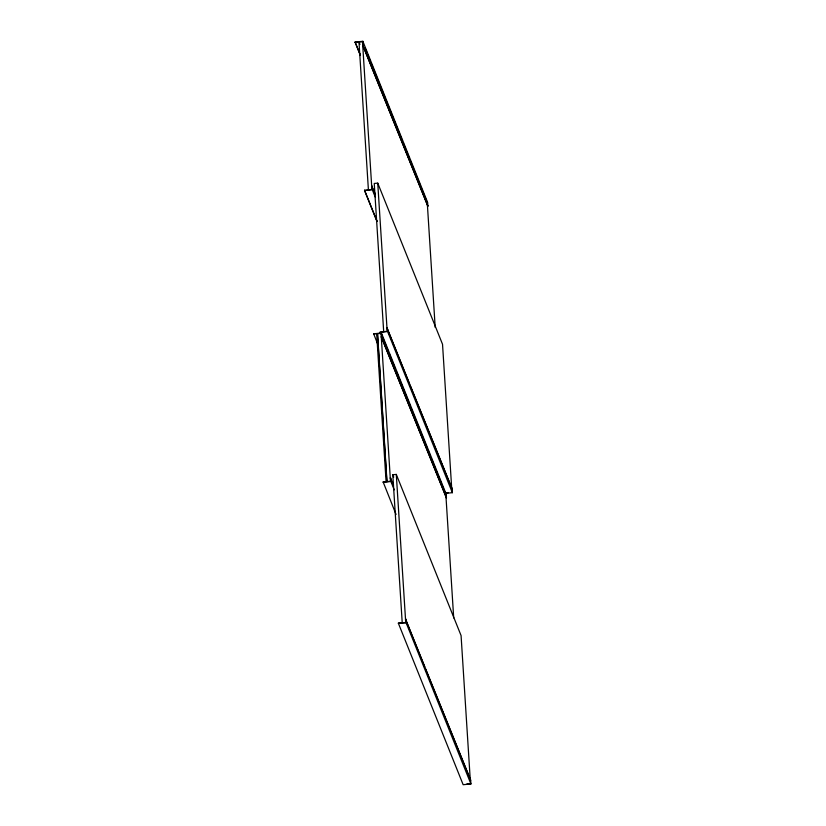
<?xml version="1.0" encoding="UTF-8"?>
<svg xmlns="http://www.w3.org/2000/svg" width="826" height="826" viewBox="0 0 826 826"><rect width="100%" height="100%" fill="white"/><g stroke="black" fill="none" stroke-linecap="round" stroke-linejoin="round"><path stroke-width="1.24" d="M360.384 55.528L355.087 42.023L362.851 41.3L427.641 202.453L427.878 206.18L362.707 45.069L427.878 206.18M355.108 42.394L362.49 41.713L363.45 44.098M451.884 491.233L442.529 344.277L377.75 183.135L374.25 183.455L383.677 331.525M371.679 186.046L375.427 194.368M377.007 221.502L364.534 190.465L371.896 189.412L362.49 41.713M364.534 190.465L372.309 189.743L375.19 196.908M444.595 493.411L452.369 492.688L452.132 488.951L386.96 327.839L409.035 382.748M452.369 492.688L387.59 331.536L379.815 332.269L387.177 331.205L377.75 183.135M388.261 351.37L381.065 333.467L373.662 333.776L381.426 333.054L446.216 494.206L446.453 497.933L381.282 336.822L446.453 497.933M402.221 622.814L392.794 474.743L396.294 474.423L461.073 635.566L470.262 779.775M393.527 484.924L390.254 477.8L392.66 483.768M394.239 489.849L390.884 481.496L383.109 482.219L390.471 481.166L381.065 333.467M452.132 488.951L409.995 385.143M445.803 492.926L448.27 492.699M396.294 474.423L405.721 622.494L398.339 623.176L463.149 784.7L470.913 783.977L470.675 780.24L405.514 619.128L424.709 666.881M470.913 783.977L406.134 622.825L398.339 623.176M470.675 780.24L425.658 669.267M466.814 783.988L470.5 783.637M364.885 47.681L366.806 52.451M367.766 54.836L370.172 60.804M371.132 63.199L385.04 97.809M386 100.204L402.324 140.781M403.274 143.177L405.68 149.145M406.64 151.53L409.035 157.498M409.995 159.883L420.558 186.149M421.518 188.534L427.269 202.855M359.95 44.418L358.99 42.033L368.396 189.732M355.087 42.023L360.363 55.156M372.165 187.244L374.56 193.212M364.514 190.094L376.986 221.131M389.222 353.755L391.627 359.723M392.587 362.108L394.983 368.076M395.943 370.471L409.861 405.081M410.821 407.476L415.612 419.412M416.572 421.797L427.135 448.053M428.095 450.449L430.491 456.417M431.451 458.802L445.369 493.421M373.662 333.776L377.998 344.896M392.794 474.743L393.754 477.129M383.088 481.847L396.067 514.453M427.341 203.981L435.199 327.437M445.844 494.609L453.701 617.91M387.353 327.808L387.59 331.536M405.896 619.097L406.134 622.825M362.851 41.3L363.089 45.038M372.072 186.005L372.309 189.743M381.426 333.054L381.674 336.791M390.646 477.758L390.884 481.496M377.565 333.787L386.971 481.486M386.847 481.362L377.492 334.406L376.708 334.478L386.072 481.434"/></g></svg>
